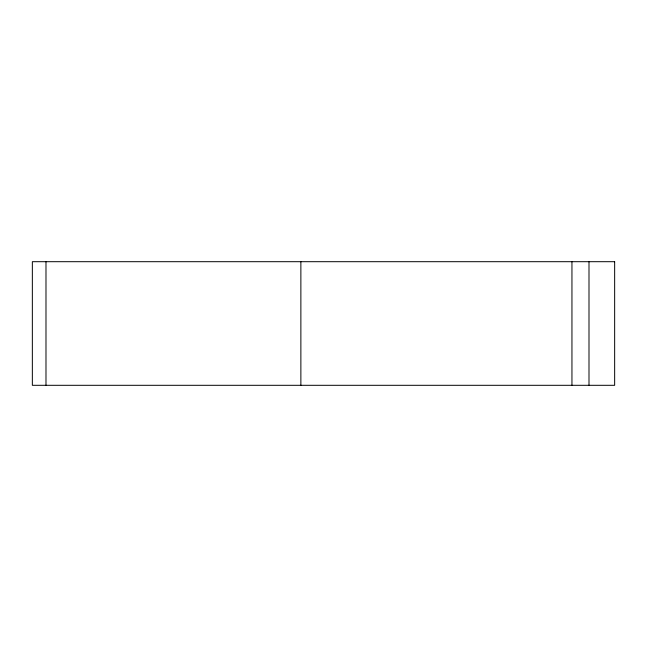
<?xml version="1.0" encoding="UTF-8"?>
<svg xmlns="http://www.w3.org/2000/svg" width="647" height="647" viewBox="0 0 647 647"><rect width="100%" height="100%" fill="white"/><g stroke="black" fill="none" stroke-linecap="round" stroke-linejoin="round"><path stroke-width="0.97" d="M588.996 261.695L588.996 385.305M571.948 261.695L571.948 385.305M300.871 261.695L300.871 385.305M45.986 261.695L45.986 385.305M614.65 261.695L32.35 261.695L32.35 385.305L614.65 385.305L614.65 261.695"/></g></svg>
